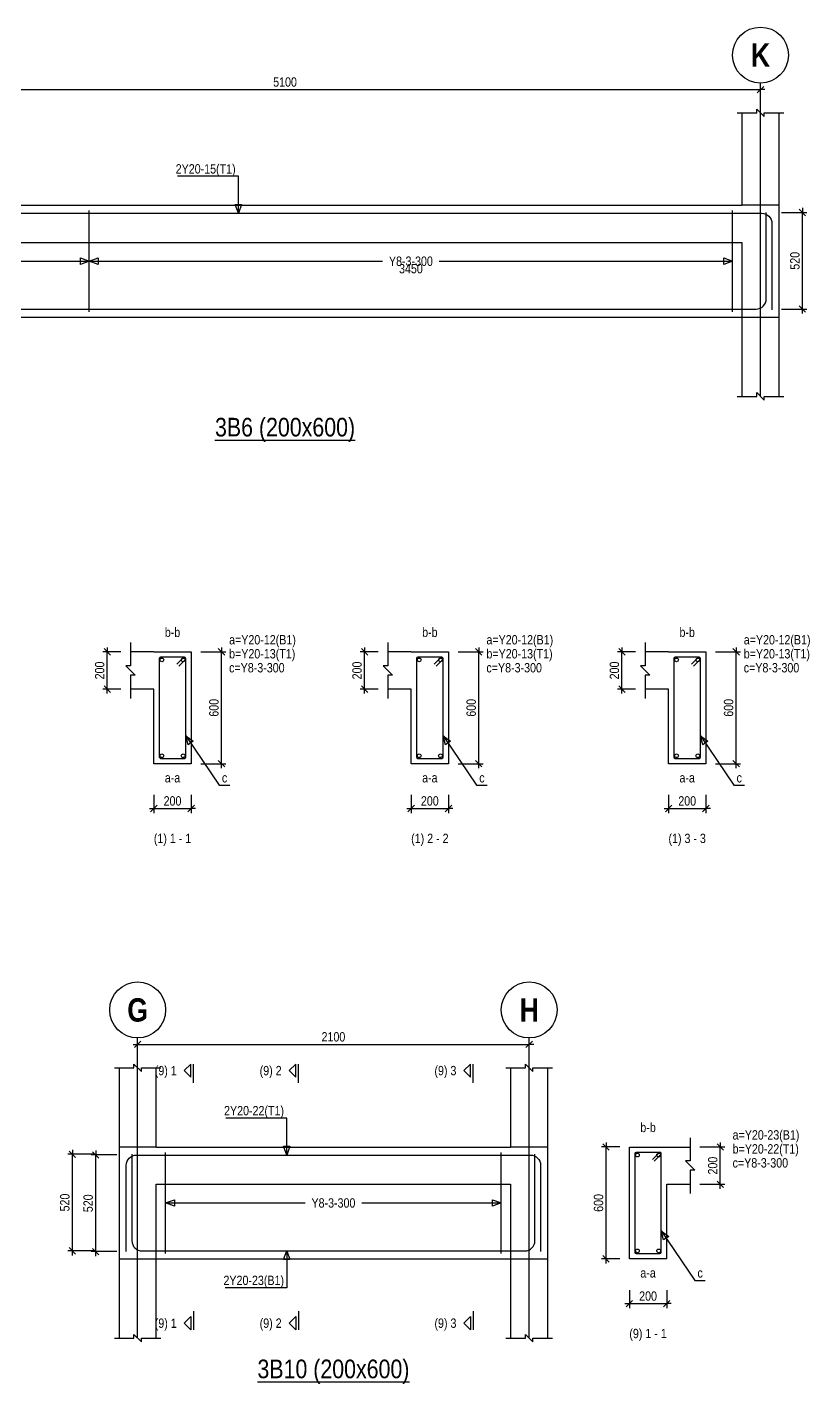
# Model space of a CAD drawing. Extents: x 0 to 206258, y -403073 to 0.
# Drawn here: x 26274 to 34670, y -236164 to -221614 of the extents above; entities that cross this region are included whole.
import ezdxf
from ezdxf.enums import TextEntityAlignment as Align
from ezdxf.lldxf.tags import DXFTag

# ---------------------------------------------------------------- set-up
doc = ezdxf.new("R2010")
doc.units = 0
doc.header["$LTSCALE"] = 1000
for name, color, linetype in [('Axis Circle(Dir 2)', 150, 'Continuous'), ('Axis Label(Dir 1)', 7, 'Continuous'), ('Axis Line(Dir 2)', 150, 'CENTER2'), ('Break Line', 5, 'Continuous'), ('Dimension Line', 5, 'Continuous'), ('Dimension Text', 5, 'Continuous'), ('Front Elevation Line', 40, 'Continuous'), ('Leader Line', 5, 'Continuous'), ('Link Line', 3, 'Continuous'), ('Rebar Label', 6, 'Continuous'), ('Rebar Line', 7, 'Continuous'), ('Section Label', 1, 'Continuous'), ('Section Line', 1, 'Continuous'), ('Top Rebar Label', 6, 'Continuous'), ('Top Rebar Line', 7, 'Continuous')]:
    doc.layers.add(name, color=color, linetype=linetype)
for name, color, linetype, true_color in [('Back Elevation Line', 191, 'HIDDEN2', 0xd4aaff), ('Beam Label(D)', 94, 'Continuous', 0x008100), ('Beam Line(D)', 112, 'Continuous', 0x00bd5e), ('Link Label', 94, 'Continuous', 0x008100)]:
    doc.layers.add(name, color=color, linetype=linetype, true_color=true_color)
doc.styles.add('Axis Label(Dir 1)', font='ARIALNB.TTF', dxfattribs={"height": 250})
doc.styles.add('Beam Label(D)', font='ARIALN.TTF', dxfattribs={"height": 200})
doc.styles.add('Dimension Text', font='ARIALN.TTF', dxfattribs={"height": 100})
doc.styles.add('Link Label', font='ARIALN.TTF', dxfattribs={"height": 100})
doc.styles.add('Rebar Label', font='ARIALN.TTF', dxfattribs={"height": 100})
doc.styles.add('Section Label', font='ARIALN.TTF', dxfattribs={"height": 100})
doc.styles.add('Top Rebar Label', font='ARIALN.TTF', dxfattribs={"height": 100})
tags = doc.linetypes.add('CENTER2', pattern=[1.125, 0.75, -0.125, 0.125, -0.125]).pattern_tags.tags
tags[10:11] = [DXFTag(74, 4), DXFTag(75, 0), DXFTag(340, '0'), DXFTag(46, 0.0), DXFTag(50, 0.0), DXFTag(44, 0.0), DXFTag(45, 0.0)]
tags[8:9] = [DXFTag(74, 4), DXFTag(75, 0), DXFTag(340, '0'), DXFTag(46, 0.0), DXFTag(50, 0.0), DXFTag(44, 0.0), DXFTag(45, 0.0)]
tags[6:7] = [DXFTag(74, 4), DXFTag(75, 0), DXFTag(340, '0'), DXFTag(46, 0.0), DXFTag(50, 0.0), DXFTag(44, 0.0), DXFTag(45, 0.0)]
tags[4:5] = [DXFTag(74, 4), DXFTag(75, 0), DXFTag(340, '0'), DXFTag(46, 0.0), DXFTag(50, 0.0), DXFTag(44, 0.0), DXFTag(45, 0.0)]
tags = doc.linetypes.add('HIDDEN2', pattern=[0.1875, 0.125, -0.0625]).pattern_tags.tags
tags[6:7] = [DXFTag(74, 4), DXFTag(75, 0), DXFTag(340, '0'), DXFTag(46, 0.0), DXFTag(50, 0.0), DXFTag(44, 0.0), DXFTag(45, 0.0)]
tags[4:5] = [DXFTag(74, 4), DXFTag(75, 0), DXFTag(340, '0'), DXFTag(46, 0.0), DXFTag(50, 0.0), DXFTag(44, 0.0), DXFTag(45, 0.0)]
doc.dimstyles.new('BEAM', dxfattribs={"dimtxt": 100, "dimasz": 30, "dimexe": 48.3, "dimexo": 103.5, "dimgap": 30, "dimtad": 1, "dimtoh": 1, "dimdec": 1, "dimlfac": 0.5, "dimdsep": 46, "dimtxsty": 'Dimension Text', "dimblk": 'PCDIM_TICK', "dimcen": 0.09, "dimclrd": 5, "dimclre": 5, "dimclrt": 5, "dimadec": 1, "dimazin": 0, "dimtp": 1, "dimtm": 1, "dimtfac": 1, "dimtdec": 4, "dimtofl": 0, "dimtmove": 0, "dimatfit": 3, "dimfxl": 1, "dimtolj": 1, "dimtzin": 0, "dimarcsym": 0})

# ---------------------------------------------------------------- blocks, each defined once
blk = doc.blocks.new('PCDIM_TICK')
at = {"layer": 'Dimension Line', "color": 0, "transparency": 33554687}
for p, q in [((1.15, 1.15), (-1.15, -1.15)), ((1.61, 0), (0, 0))]:
    blk.add_line(p, q, dxfattribs=at)
blk = doc.blocks.new('*U3005')
at = {"layer": 'Dimension Line', "color": 5, "true_color": 0x0000ff, "transparency": 16777216}
for p, q in [((34366, -223602), (34638, -223602)), ((34590, -224638), (34590, -223602)), ((34366, -224638), (34638, -224638))]:
    blk.add_line(p, q, dxfattribs=at)
at = {"layer": 'Dimension Line', "color": 5, "true_color": 0x0000ff, "transparency": 16777216, "xscale": 30, "yscale": 30}
for p, rotation in [((34590, -223602), 89.99999999999447), ((34590, -224638), 269.9999999999834)]:
    blk.add_blockref('PCDIM_TICK', p, dxfattribs=dict(at, rotation=rotation))
at = {"layer": 'Dimension Line', "color": 5, "true_color": 0x0000ff, "transparency": 16777216, "insert": (34560, -224120), "char_height": 100, "width": 181.5, "attachment_point": 8, "rotation": 90, "style": 'Dimension Text'}
blk.add_mtext('520', dxfattribs=at)
blk = doc.blocks.new('*U3006')
at = {"layer": 'Dimension Line', "color": 5, "true_color": 0x0000ff, "transparency": 16777216}
for p, q in [((23940, -222431), (23940, -222236)), ((23940, -222284), (34140, -222284)), ((34140, -222431), (34140, -222236))]:
    blk.add_line(p, q, dxfattribs=at)
at = {"layer": 'Dimension Line', "color": 5, "true_color": 0x0000ff, "transparency": 16777216, "xscale": 30, "yscale": 30, "rotation": 180.0000000000004}
blk.add_blockref('PCDIM_TICK', (23940, -222284), dxfattribs=at)
at = {"layer": 'Dimension Line', "color": 5, "true_color": 0x0000ff, "transparency": 16777216, "xscale": 30, "yscale": 30}
blk.add_blockref('PCDIM_TICK', (34140, -222284), dxfattribs=at)
at = {"layer": 'Dimension Line', "color": 5, "true_color": 0x0000ff, "transparency": 16777216, "insert": (29040, -222254), "char_height": 100, "width": 245.98, "attachment_point": 8, "style": 'Dimension Text'}
blk.add_mtext('5100', dxfattribs=at)
blk = doc.blocks.new('*U3040')
at = {"layer": 'Dimension Line', "color": 5, "true_color": 0x0000ff, "transparency": 16777216}
for p, q in [((28137, -228314), (28406, -228314)), ((28358, -229514), (28358, -228314)), ((28137, -229514), (28406, -229514))]:
    blk.add_line(p, q, dxfattribs=at)
at = {"layer": 'Dimension Line', "color": 5, "true_color": 0x0000ff, "transparency": 16777216, "xscale": 30, "yscale": 30}
for p, rotation in [((28358, -228314), 89.99999999999447), ((28358, -229514), 269.9999999999834)]:
    blk.add_blockref('PCDIM_TICK', p, dxfattribs=dict(at, rotation=rotation))
at = {"layer": 'Dimension Line', "color": 5, "true_color": 0x0000ff, "transparency": 16777216, "insert": (28328, -228914), "char_height": 100, "width": 181.97, "attachment_point": 8, "rotation": 90, "style": 'Dimension Text'}
blk.add_mtext('600', dxfattribs=at)
blk = doc.blocks.new('*U3041')
at = {"layer": 'Dimension Line', "color": 5, "true_color": 0x0000ff, "transparency": 16777216}
for p, q in [((27280, -228314), (27085, -228314)), ((27133, -228714), (27133, -228314)), ((27280, -228714), (27085, -228714))]:
    blk.add_line(p, q, dxfattribs=at)
at = {"layer": 'Dimension Line', "color": 5, "true_color": 0x0000ff, "transparency": 16777216, "xscale": 30, "yscale": 30}
for p, rotation in [((27133, -228314), 89.99999999999447), ((27133, -228714), 269.9999999999834)]:
    blk.add_blockref('PCDIM_TICK', p, dxfattribs=dict(at, rotation=rotation))
at = {"layer": 'Dimension Line', "color": 5, "true_color": 0x0000ff, "transparency": 16777216, "insert": (27103, -228514), "char_height": 100, "width": 182.77, "attachment_point": 8, "rotation": 90, "style": 'Dimension Text'}
blk.add_mtext('200', dxfattribs=at)
blk = doc.blocks.new('*U3042')
at = {"layer": 'Dimension Line', "color": 5, "true_color": 0x0000ff, "transparency": 16777216}
for p, q in [((27633, -229848), (27633, -230043)), ((28033, -229848), (28033, -230043)), ((27633, -229994), (28033, -229994))]:
    blk.add_line(p, q, dxfattribs=at)
at = {"layer": 'Dimension Line', "color": 5, "true_color": 0x0000ff, "transparency": 16777216, "xscale": 30, "yscale": 30, "rotation": 180.0000000000004}
blk.add_blockref('PCDIM_TICK', (27633, -229994), dxfattribs=at)
at = {"layer": 'Dimension Line', "color": 5, "true_color": 0x0000ff, "transparency": 16777216, "xscale": 30, "yscale": 30}
blk.add_blockref('PCDIM_TICK', (28033, -229994), dxfattribs=at)
at = {"layer": 'Dimension Line', "color": 5, "true_color": 0x0000ff, "transparency": 16777216, "insert": (27833, -229964), "char_height": 100, "width": 182.77, "attachment_point": 8, "style": 'Dimension Text'}
blk.add_mtext('200', dxfattribs=at)
blk = doc.blocks.new('*U3043')
at = {"layer": 'Dimension Line', "color": 5, "true_color": 0x0000ff, "transparency": 16777216}
for p, q in [((30897, -228314), (31167, -228314)), ((31118, -229514), (31118, -228314)), ((30897, -229514), (31167, -229514))]:
    blk.add_line(p, q, dxfattribs=at)
at = {"layer": 'Dimension Line', "color": 5, "true_color": 0x0000ff, "transparency": 16777216, "xscale": 30, "yscale": 30}
for p, rotation in [((31118, -228314), 89.99999999999447), ((31118, -229514), 269.9999999999834)]:
    blk.add_blockref('PCDIM_TICK', p, dxfattribs=dict(at, rotation=rotation))
at = {"layer": 'Dimension Line', "color": 5, "true_color": 0x0000ff, "transparency": 16777216, "insert": (31088, -228914), "char_height": 100, "width": 181.97, "attachment_point": 8, "rotation": 90, "style": 'Dimension Text'}
blk.add_mtext('600', dxfattribs=at)
blk = doc.blocks.new('*U3044')
at = {"layer": 'Dimension Line', "color": 5, "true_color": 0x0000ff, "transparency": 16777216}
for p, q in [((30040, -228314), (29845, -228314)), ((29893, -228714), (29893, -228314)), ((30040, -228714), (29845, -228714))]:
    blk.add_line(p, q, dxfattribs=at)
at = {"layer": 'Dimension Line', "color": 5, "true_color": 0x0000ff, "transparency": 16777216, "xscale": 30, "yscale": 30}
for p, rotation in [((29893, -228314), 89.99999999999447), ((29893, -228714), 269.9999999999834)]:
    blk.add_blockref('PCDIM_TICK', p, dxfattribs=dict(at, rotation=rotation))
at = {"layer": 'Dimension Line', "color": 5, "true_color": 0x0000ff, "transparency": 16777216, "insert": (29863, -228514), "char_height": 100, "width": 182.77, "attachment_point": 8, "rotation": 90, "style": 'Dimension Text'}
blk.add_mtext('200', dxfattribs=at)
blk = doc.blocks.new('*U3045')
at = {"layer": 'Dimension Line', "color": 5, "true_color": 0x0000ff, "transparency": 16777216}
for p, q in [((30393, -229848), (30393, -230043)), ((30793, -229848), (30793, -230043)), ((30393, -229994), (30793, -229994))]:
    blk.add_line(p, q, dxfattribs=at)
at = {"layer": 'Dimension Line', "color": 5, "true_color": 0x0000ff, "transparency": 16777216, "xscale": 30, "yscale": 30, "rotation": 180.0000000000004}
blk.add_blockref('PCDIM_TICK', (30393, -229994), dxfattribs=at)
at = {"layer": 'Dimension Line', "color": 5, "true_color": 0x0000ff, "transparency": 16777216, "xscale": 30, "yscale": 30}
blk.add_blockref('PCDIM_TICK', (30793, -229994), dxfattribs=at)
at = {"layer": 'Dimension Line', "color": 5, "true_color": 0x0000ff, "transparency": 16777216, "insert": (30593, -229964), "char_height": 100, "width": 182.77, "attachment_point": 8, "style": 'Dimension Text'}
blk.add_mtext('200', dxfattribs=at)
blk = doc.blocks.new('*U3046')
at = {"layer": 'Dimension Line', "color": 5, "true_color": 0x0000ff, "transparency": 16777216}
for p, q in [((33657, -228314), (33927, -228314)), ((33879, -229514), (33879, -228314)), ((33657, -229514), (33927, -229514))]:
    blk.add_line(p, q, dxfattribs=at)
at = {"layer": 'Dimension Line', "color": 5, "true_color": 0x0000ff, "transparency": 16777216, "xscale": 30, "yscale": 30}
for p, rotation in [((33879, -228314), 89.99999999999447), ((33879, -229514), 269.9999999999834)]:
    blk.add_blockref('PCDIM_TICK', p, dxfattribs=dict(at, rotation=rotation))
at = {"layer": 'Dimension Line', "color": 5, "true_color": 0x0000ff, "transparency": 16777216, "insert": (33849, -228914), "char_height": 100, "width": 181.97, "attachment_point": 8, "rotation": 90, "style": 'Dimension Text'}
blk.add_mtext('600', dxfattribs=at)
blk = doc.blocks.new('*U3047')
at = {"layer": 'Dimension Line', "color": 5, "true_color": 0x0000ff, "transparency": 16777216}
for p, q in [((32800, -228314), (32605, -228314)), ((32654, -228714), (32654, -228314)), ((32800, -228714), (32605, -228714))]:
    blk.add_line(p, q, dxfattribs=at)
at = {"layer": 'Dimension Line', "color": 5, "true_color": 0x0000ff, "transparency": 16777216, "xscale": 30, "yscale": 30}
for p, rotation in [((32654, -228314), 89.99999999999447), ((32654, -228714), 269.9999999999834)]:
    blk.add_blockref('PCDIM_TICK', p, dxfattribs=dict(at, rotation=rotation))
at = {"layer": 'Dimension Line', "color": 5, "true_color": 0x0000ff, "transparency": 16777216, "insert": (32624, -228514), "char_height": 100, "width": 182.77, "attachment_point": 8, "rotation": 90, "style": 'Dimension Text'}
blk.add_mtext('200', dxfattribs=at)
blk = doc.blocks.new('*U3048')
at = {"layer": 'Dimension Line', "color": 5, "true_color": 0x0000ff, "transparency": 16777216}
for p, q in [((33154, -229848), (33154, -230043)), ((33554, -229848), (33554, -230043)), ((33154, -229994), (33554, -229994))]:
    blk.add_line(p, q, dxfattribs=at)
at = {"layer": 'Dimension Line', "color": 5, "true_color": 0x0000ff, "transparency": 16777216, "xscale": 30, "yscale": 30, "rotation": 180.0000000000004}
blk.add_blockref('PCDIM_TICK', (33154, -229994), dxfattribs=at)
at = {"layer": 'Dimension Line', "color": 5, "true_color": 0x0000ff, "transparency": 16777216, "xscale": 30, "yscale": 30}
blk.add_blockref('PCDIM_TICK', (33554, -229994), dxfattribs=at)
at = {"layer": 'Dimension Line', "color": 5, "true_color": 0x0000ff, "transparency": 16777216, "insert": (33354, -229964), "char_height": 100, "width": 182.77, "attachment_point": 8, "style": 'Dimension Text'}
blk.add_mtext('200', dxfattribs=at)
blk = doc.blocks.new('*U3088')
at = {"layer": 'Dimension Line', "color": 5, "true_color": 0x0000ff, "transparency": 16777216}
for p, q in [((27234, -233710), (26961, -233710)), ((27009, -234746), (27009, -233710)), ((27234, -234746), (26961, -234746))]:
    blk.add_line(p, q, dxfattribs=at)
at = {"layer": 'Dimension Line', "color": 5, "true_color": 0x0000ff, "transparency": 16777216, "xscale": 30, "yscale": 30}
for p, rotation in [((27009, -233710), 89.99999999999447), ((27009, -234746), 269.9999999999834)]:
    blk.add_blockref('PCDIM_TICK', p, dxfattribs=dict(at, rotation=rotation))
at = {"layer": 'Dimension Line', "color": 5, "true_color": 0x0000ff, "transparency": 16777216, "insert": (26979, -234228), "char_height": 100, "width": 181.5, "attachment_point": 8, "rotation": 90, "style": 'Dimension Text'}
blk.add_mtext('520', dxfattribs=at)
blk = doc.blocks.new('*U3089')
at = {"layer": 'Dimension Line', "color": 5, "true_color": 0x0000ff, "transparency": 16777216}
for p, q in [((26984, -233702), (26711, -233702)), ((26759, -234738), (26759, -233702)), ((26984, -234738), (26711, -234738))]:
    blk.add_line(p, q, dxfattribs=at)
at = {"layer": 'Dimension Line', "color": 5, "true_color": 0x0000ff, "transparency": 16777216, "xscale": 30, "yscale": 30}
for p, rotation in [((26759, -233702), 89.99999999999447), ((26759, -234738), 269.9999999999834)]:
    blk.add_blockref('PCDIM_TICK', p, dxfattribs=dict(at, rotation=rotation))
at = {"layer": 'Dimension Line', "color": 5, "true_color": 0x0000ff, "transparency": 16777216, "insert": (26729, -234220), "char_height": 100, "width": 181.5, "attachment_point": 8, "rotation": 90, "style": 'Dimension Text'}
blk.add_mtext('520', dxfattribs=at)
blk = doc.blocks.new('*U3090')
at = {"layer": 'Dimension Line', "color": 5, "true_color": 0x0000ff, "transparency": 16777216}
for p, q in [((27459, -232671), (27459, -232476)), ((31659, -232671), (31659, -232476)), ((27459, -232524), (31659, -232524))]:
    blk.add_line(p, q, dxfattribs=at)
at = {"layer": 'Dimension Line', "color": 5, "true_color": 0x0000ff, "transparency": 16777216, "xscale": 30, "yscale": 30, "rotation": 180.0000000000004}
blk.add_blockref('PCDIM_TICK', (27459, -232524), dxfattribs=at)
at = {"layer": 'Dimension Line', "color": 5, "true_color": 0x0000ff, "transparency": 16777216, "xscale": 30, "yscale": 30}
blk.add_blockref('PCDIM_TICK', (31659, -232524), dxfattribs=at)
at = {"layer": 'Dimension Line', "color": 5, "true_color": 0x0000ff, "transparency": 16777216, "insert": (29559, -232494), "char_height": 100, "width": 247.25, "attachment_point": 8, "style": 'Dimension Text'}
blk.add_mtext('2100', dxfattribs=at)
blk = doc.blocks.new('*U3091')
at = {"layer": 'Dimension Line', "color": 5, "true_color": 0x0000ff, "transparency": 16777216}
for p, q in [((33488, -233624), (33757, -233624)), ((33709, -234024), (33709, -233624)), ((33488, -234024), (33757, -234024))]:
    blk.add_line(p, q, dxfattribs=at)
at = {"layer": 'Dimension Line', "color": 5, "true_color": 0x0000ff, "transparency": 16777216, "xscale": 30, "yscale": 30}
for p, rotation in [((33709, -233624), 89.99999999999447), ((33709, -234024), 269.9999999999834)]:
    blk.add_blockref('PCDIM_TICK', p, dxfattribs=dict(at, rotation=rotation))
at = {"layer": 'Dimension Line', "color": 5, "true_color": 0x0000ff, "transparency": 16777216, "insert": (33679, -233824), "char_height": 100, "width": 182.77, "attachment_point": 8, "rotation": 90, "style": 'Dimension Text'}
blk.add_mtext('200', dxfattribs=at)
blk = doc.blocks.new('*U3092')
at = {"layer": 'Dimension Line', "color": 5, "true_color": 0x0000ff, "transparency": 16777216}
for p, q in [((32631, -233624), (32436, -233624)), ((32484, -234824), (32484, -233624)), ((32631, -234824), (32436, -234824))]:
    blk.add_line(p, q, dxfattribs=at)
at = {"layer": 'Dimension Line', "color": 5, "true_color": 0x0000ff, "transparency": 16777216, "xscale": 30, "yscale": 30}
for p, rotation in [((32484, -233624), 89.99999999999447), ((32484, -234824), 269.9999999999834)]:
    blk.add_blockref('PCDIM_TICK', p, dxfattribs=dict(at, rotation=rotation))
at = {"layer": 'Dimension Line', "color": 5, "true_color": 0x0000ff, "transparency": 16777216, "insert": (32454, -234224), "char_height": 100, "width": 181.97, "attachment_point": 8, "rotation": 90, "style": 'Dimension Text'}
blk.add_mtext('600', dxfattribs=at)
blk = doc.blocks.new('*U3093')
at = {"layer": 'Dimension Line', "color": 5, "true_color": 0x0000ff, "transparency": 16777216}
for p, q in [((32734, -235158), (32734, -235353)), ((33134, -235158), (33134, -235353)), ((32734, -235304), (33134, -235304))]:
    blk.add_line(p, q, dxfattribs=at)
at = {"layer": 'Dimension Line', "color": 5, "true_color": 0x0000ff, "transparency": 16777216, "xscale": 30, "yscale": 30, "rotation": 180.0000000000004}
blk.add_blockref('PCDIM_TICK', (32734, -235304), dxfattribs=at)
at = {"layer": 'Dimension Line', "color": 5, "true_color": 0x0000ff, "transparency": 16777216, "xscale": 30, "yscale": 30}
blk.add_blockref('PCDIM_TICK', (33134, -235304), dxfattribs=at)
at = {"layer": 'Dimension Line', "color": 5, "true_color": 0x0000ff, "transparency": 16777216, "insert": (32934, -235274), "char_height": 100, "width": 182.77, "attachment_point": 8, "style": 'Dimension Text'}
blk.add_mtext('200', dxfattribs=at)

msp = doc.modelspace()

# ---------------------------------------------------------------- linework, layer by layer
at = {"layer": 'Axis Circle(Dir 2)', "transparency": 33554687}
for centre in [(34140.146, -221914.284), (27459.055, -232154.284), (31659.055, -232154.284)]:
    msp.add_circle(centre, 300, dxfattribs=at)
at = {"layer": 'Axis Line(Dir 2)', "transparency": 33554687}
for points in [[(34140.146, -225574.284), (34140.146, -222214.284)], [(27459.055, -235674.284), (27459.055, -232454.284)], [(31659.055, -235674.284), (31659.055, -232454.284)]]:
    msp.add_lwpolyline(points, dxfattribs=at)
at = {"layer": 'Back Elevation Line', "transparency": 33554687}
for points in [[(27659.055, -233624.284), (27259.055, -233624.284)], [(27259.055, -233624.284), (27259.055, -234824.284)], [(27659.055, -233624.284), (31459.055, -233624.284)], [(31859.055, -233624.284), (31459.055, -233624.284)], [(31859.055, -234824.284), (31859.055, -233624.284)], [(27659.055, -234824.284), (27659.055, -234024.284)], [(27659.055, -234024.284), (31459.055, -234024.284)], [(31459.055, -234024.284), (31459.055, -234824.284)], [(27259.055, -234824.284), (27659.055, -234824.284)], [(31459.055, -234824.284), (31859.055, -234824.284)]]:
    msp.add_lwpolyline(points, dxfattribs=at)
at = {"layer": 'Beam Line(D)', "transparency": 33554687}
for points in [[(33940.146, -222534.284), (33940.146, -223524.284)], [(34340.146, -223524.284), (34340.146, -222534.284)], [(24140.146, -223524.284), (33940.146, -223524.284)], [(34340.146, -225574.284), (34340.146, -223524.284)], [(24140.146, -224724.284), (33940.146, -224724.284)], [(33940.146, -224724.284), (33940.146, -225574.284)], [(27633.145, -228314.284), (28033.145, -228314.284), (28033.145, -229514.284), (27633.145, -229514.284), (27633.145, -228714.284), (27383.145, -228714.284)], [(27633.145, -228314.284), (27383.145, -228314.284)], [(27633.145, -228314.284), (27633.145, -228314.284)], [(30393.384, -228314.284), (30793.384, -228314.284), (30793.384, -229514.284), (30393.384, -229514.284), (30393.384, -228714.284), (30143.384, -228714.284)], [(30393.384, -228314.284), (30143.384, -228314.284)], [(30393.384, -228314.284), (30393.384, -228314.284)], [(33153.623, -228314.284), (33553.623, -228314.284), (33553.623, -229514.284), (33153.623, -229514.284), (33153.623, -228714.284), (32903.623, -228714.284)], [(33153.623, -228314.284), (32903.623, -228314.284)], [(33153.623, -228314.284), (33153.623, -228314.284)], [(27259.055, -232774.284), (27259.055, -233624.284)], [(27659.055, -233624.284), (27659.055, -232774.284)], [(31459.055, -232774.284), (31459.055, -233624.284)], [(31859.055, -233624.284), (31859.055, -232774.284)], [(27259.055, -233624.284), (27259.055, -235674.284)], [(27659.055, -233624.284), (31459.055, -233624.284)], [(31859.055, -235674.284), (31859.055, -233624.284)], [(32734.055, -233624.284), (33134.055, -233624.284)], [(33134.055, -234824.284), (32734.055, -234824.284), (32734.055, -233624.284)], [(33134.055, -233624.284), (33134.055, -233624.284)], [(33134.055, -233624.284), (33384.055, -233624.284)], [(33134.055, -234824.284), (33134.055, -234024.284), (33384.055, -234024.284)], [(27659.055, -235674.284), (27659.055, -234824.284)], [(27659.055, -234824.284), (31459.055, -234824.284)], [(31459.055, -234824.284), (31459.055, -235674.284)]]:
    msp.add_lwpolyline(points, dxfattribs=at)
at = {"layer": 'Break Line', "transparency": 33554687}
for points in [[(33890.146, -222534.284), (34100.146, -222534.284), (34100.146, -222494.284), (34180.146, -222574.284), (34180.146, -222534.284), (34390.146, -222534.284)], [(33890.146, -225574.284), (34100.146, -225574.284), (34100.146, -225534.284), (34180.146, -225614.284), (34180.146, -225574.284), (34390.146, -225574.284)], [(27383.145, -228214.284), (27383.145, -228464.284), (27333.145, -228464.284), (27433.145, -228564.284), (27383.145, -228564.284), (27383.145, -228814.284)], [(30143.384, -228214.284), (30143.384, -228464.284), (30093.384, -228464.284), (30193.384, -228564.284), (30143.384, -228564.284), (30143.384, -228814.284)], [(32903.623, -228214.284), (32903.623, -228464.284), (32853.623, -228464.284), (32953.623, -228564.284), (32903.623, -228564.284), (32903.623, -228814.284)], [(27209.055, -232774.284), (27419.055, -232774.284), (27419.055, -232734.284), (27499.055, -232814.284), (27499.055, -232774.284), (27709.055, -232774.284)], [(31409.055, -232774.284), (31619.055, -232774.284), (31619.055, -232734.284), (31699.055, -232814.284), (31699.055, -232774.284), (31909.055, -232774.284)], [(33384.055, -233524.284), (33384.055, -233774.284), (33334.055, -233774.284), (33434.055, -233874.284), (33384.055, -233874.284), (33384.055, -234124.284)], [(27209.055, -235674.284), (27419.055, -235674.284), (27419.055, -235634.284), (27499.055, -235714.284), (27499.055, -235674.284), (27709.055, -235674.284)], [(31409.055, -235674.284), (31619.055, -235674.284), (31619.055, -235634.284), (31699.055, -235714.284), (31699.055, -235674.284), (31909.055, -235674.284)]]:
    msp.add_lwpolyline(points, dxfattribs=at)
at = {"layer": 'Front Elevation Line', "transparency": 33554687}
for points in [[(13540.146, -223524.284), (33940.146, -223524.284)], [(34340.146, -223524.284), (33940.146, -223524.284)], [(34340.146, -224724.284), (34340.146, -223524.284)], [(13540.146, -223924.284), (33940.146, -223924.284)], [(33940.146, -223924.284), (33940.146, -224724.284)], [(33940.146, -224724.284), (34340.146, -224724.284)]]:
    msp.add_lwpolyline(points, dxfattribs=at)
at = {"layer": 'Leader Line', "transparency": 33554687}
for points in [[(28540.146, -223610.284), (28540.146, -223214.284), (27885.154, -223214.284)], [(28505.944, -223516.314), (28574.348, -223516.314), (28540.146, -223610.284), (28505.944, -223516.314)], [(25894.79, -224124.284), (26940.146, -224124.284), (26846.177, -224158.486), (26846.177, -224090.082), (26940.146, -224124.284)], [(26940.146, -224124.284), (27034.115, -224090.082), (27034.115, -224158.486), (26940.146, -224124.284), (30085.502, -224124.284)], [(30694.79, -224124.284), (33840.146, -224124.284), (33746.176, -224158.486), (33746.176, -224090.082), (33840.146, -224124.284)], [(28056.085, -229273.008), (27999.401, -229311.297), (27975.145, -229214.283), (28056.085, -229273.008)], [(27975.145, -229214.283), (28333.145, -229744.284), (28446.275, -229744.284)], [(30816.325, -229273.009), (30759.641, -229311.297), (30735.384, -229214.284), (30816.325, -229273.009)], [(30735.384, -229214.284), (31093.384, -229744.284), (31206.513, -229744.284)], [(33576.563, -229273.008), (33519.879, -229311.297), (33495.622, -229214.283), (33576.563, -229273.008)], [(33495.622, -229214.283), (33853.623, -229744.284), (33966.752, -229744.284)], [(29059.055, -233710.284), (29059.055, -233314.284), (28404.064, -233314.284)], [(29024.853, -233616.314), (29093.257, -233616.314), (29059.055, -233710.284), (29024.853, -233616.314)], [(27759.055, -234224.284), (27853.024, -234190.082), (27853.024, -234258.486), (27759.055, -234224.284), (29254.411, -234224.284)], [(29863.699, -234224.284), (31359.055, -234224.284), (31265.086, -234258.486), (31265.086, -234190.082), (31359.055, -234224.284)], [(33156.996, -234583.009), (33100.312, -234621.297), (33076.055, -234524.284), (33156.996, -234583.009)], [(33076.055, -234524.284), (33434.055, -235054.284), (33547.184, -235054.284)], [(29059.055, -234738.284), (29059.055, -235134.284), (28396.381, -235134.284)], [(29093.257, -234832.253), (29024.853, -234832.253), (29059.055, -234738.284), (29093.257, -234832.253)]]:
    msp.add_lwpolyline(points, dxfattribs=at)
at = {"layer": 'Link Line', "transparency": 33554687}
for p, q in [((26940.146, -224666.284), (26940.146, -223582.284)), ((33840.146, -224666.284), (33840.146, -223582.284)), ((27759.055, -234766.284), (27759.055, -233682.284)), ((31359.055, -234766.284), (31359.055, -233682.284))]:
    msp.add_line(p, q, dxfattribs=at)
for points in [[(27900.334, -228466.894), (27971.045, -228396.183, 0.668178638), (27961.145, -228372.284), (27705.145, -228372.284, 0.414213562), (27691.145, -228386.284), (27691.145, -229442.284, 0.414213562), (27705.145, -229456.284), (27961.145, -229456.284, 0.414213562), (27975.145, -229442.284), (27975.145, -228386.284, 0.668178638), (27951.246, -228376.384), (27880.535, -228447.095)], [(30660.573, -228466.894), (30731.283, -228396.183, 0.668178638), (30721.384, -228372.284), (30465.384, -228372.284, 0.414213562), (30451.384, -228386.284), (30451.384, -229442.284, 0.414213562), (30465.384, -229456.284), (30721.384, -229456.284, 0.414213562), (30735.384, -229442.284), (30735.384, -228386.284, 0.668178638), (30711.484, -228376.384), (30640.774, -228447.095)], [(33420.811, -228466.894), (33491.522, -228396.183, 0.668178638), (33481.623, -228372.284), (33225.623, -228372.284, 0.414213562), (33211.623, -228386.284), (33211.623, -229442.284, 0.414213562), (33225.623, -229456.284), (33481.623, -229456.284, 0.414213562), (33495.623, -229442.284), (33495.623, -228386.284, 0.668178638), (33471.723, -228376.384), (33401.012, -228447.095)], [(33001.244, -233776.894), (33071.955, -233706.183, 0.668178638), (33062.055, -233682.284), (32806.055, -233682.284, 0.414213562), (32792.055, -233696.284), (32792.055, -234752.284, 0.414213562), (32806.055, -234766.284), (33062.055, -234766.284, 0.414213562), (33076.055, -234752.284), (33076.055, -233696.284, 0.668178638), (33052.156, -233686.384), (32981.445, -233757.095)]]:
    msp.add_lwpolyline(points, format="xyb", dxfattribs=at)
at = {"layer": 'Rebar Line', "transparency": 33554687}
for points in [[(13338.146, -223602.284), (13338.146, -224528.328, 0.414213562), (13448.102, -224638.284), (34092.19, -224638.284, 0.414213813), (34202.147, -224528.328), (34202.146, -223602.284)], [(27397.055, -233702.284), (27397.055, -234628.328, 0.414213562), (27507.011, -234738.284), (31611.099, -234738.284, 0.414213543), (31721.055, -234628.328), (31721.055, -233702.284)]]:
    msp.add_lwpolyline(points, format="xyb", dxfattribs=at)
for centre in [(27719.145, -228400.284), (27947.145, -228400.284), (30479.384, -228400.284), (30707.384, -228400.284), (33239.623, -228400.284), (33467.623, -228400.284), (27719.145, -229428.284), (27947.145, -229428.284), (30479.384, -229428.284), (30707.384, -229428.284), (33239.623, -229428.284), (33467.623, -229428.284), (32820.055, -233710.284), (33048.055, -233710.284), (32820.055, -234738.284), (33048.055, -234738.284)]:
    msp.add_circle(centre, 20, dxfattribs=at)
at = {"layer": 'Section Line', "transparency": 33554687}
for points in [[(28029.055, -232734.284), (27958.344, -232804.994), (28029.055, -232875.705), (28029.055, -232734.284)], [(28059.055, -232934.284), (28059.055, -232734.284)], [(29154.055, -232734.284), (29083.344, -232804.994), (29154.055, -232875.705), (29154.055, -232734.284)], [(29184.055, -232934.284), (29184.055, -232734.284)], [(31029.055, -232734.284), (30958.344, -232804.994), (31029.055, -232875.705), (31029.055, -232734.284)], [(31059.055, -232934.284), (31059.055, -232734.284)], [(28059.055, -235384.284), (28059.055, -235584.284)], [(29184.055, -235384.284), (29184.055, -235584.284)], [(31059.055, -235384.284), (31059.055, -235584.284)], [(28029.055, -235584.284), (28029.055, -235584.284), (27958.344, -235513.573), (28029.055, -235442.862), (28029.055, -235584.284)], [(29154.055, -235584.284), (29154.055, -235584.284), (29083.344, -235513.573), (29154.055, -235442.862), (29154.055, -235584.284)], [(31029.055, -235584.284), (31029.055, -235584.284), (30958.344, -235513.573), (31029.055, -235442.862), (31029.055, -235584.284)]]:
    msp.add_lwpolyline(points, dxfattribs=at)
at = {"layer": 'Top Rebar Line', "transparency": 33554687}
for points in [[(13278.146, -224646.284), (13278.146, -223720.239, -0.414213562), (13388.102, -223610.284), (34152.19, -223610.284, -0.414213562), (34262.147, -223720.239), (34262.147, -224646.284)], [(27337.055, -234746.284), (27337.055, -233820.239, -0.414213562), (27447.011, -233710.284), (31671.099, -233710.284, -0.414213562), (31781.055, -233820.239), (31781.055, -234746.284)]]:
    msp.add_lwpolyline(points, format="xyb", dxfattribs=at)

# ---------------------------------------------------------------- texts
at = {"layer": 'Axis Label(Dir 1)', "transparency": 33554687, "style": 'Axis Label(Dir 1)'}
for s, p in [('K', (34140.146, -221914.284)), ('G', (27459.055, -232154.284)), ('H', (31659.055, -232154.284))]:
    msp.add_text(s, height=250, dxfattribs=at).set_placement(p, align=Align.MIDDLE_CENTER)
at = {"layer": 'Beam Label(D)', "transparency": 33554687, "style": 'Beam Label(D)'}
for s, p in [('%%U3B6 (200x600)', (29040.146, -225804.284)), ('%%U3B10 (200x600)', (29559.055, -235904.284))]:
    msp.add_text(s, height=200, dxfattribs=at).set_placement(p, align=Align.TOP_CENTER)
at = {"layer": 'Dimension Text', "transparency": 33554687, "style": 'Dimension Text'}
msp.add_text('3450', height=100, dxfattribs=at).set_placement((30390.146, -224154.284), align=Align.TOP_CENTER)
at = {"layer": 'Link Label', "transparency": 33554687, "style": 'Link Label'}
for p in [(30390.146, -224124.284), (29559.055, -234224.284)]:
    msp.add_text('Y8-3-300', height=100, dxfattribs=at).set_placement(p, align=Align.MIDDLE_CENTER)
for s, p in [(' c=Y8-3-300', (28408.145, -228534.284)), (' c=Y8-3-300', (31168.384, -228534.284)), (' c=Y8-3-300', (33928.623, -228534.284)), ('c', (28363.145, -229714.284)), ('c', (31123.384, -229714.284)), ('c', (33883.623, -229714.284)), (' c=Y8-3-300', (33809.055, -233844.284)), ('c', (33464.055, -235024.284))]:
    msp.add_text(s, height=100, dxfattribs=at).set_placement(p)
at = {"layer": 'Rebar Label', "transparency": 33554687, "style": 'Rebar Label'}
for s, p in [('b-b', (27833.145, -228184.284)), ('b-b', (30593.384, -228184.284)), ('b-b', (33353.623, -228184.284)), ('a-a', (27833.145, -229744.284)), ('a-a', (30593.384, -229744.284)), ('a-a', (33353.623, -229744.284)), ('b-b', (32934.055, -233494.284)), ('a-a', (32934.055, -235054.284))]:
    msp.add_text(s, height=100, dxfattribs=at).set_placement(p, align=Align.BOTTOM_CENTER)
for s, p in [(' a=Y20-12(B1)', (28408.145, -228234.284)), (' a=Y20-12(B1)', (31168.384, -228234.284)), (' a=Y20-12(B1)', (33928.623, -228234.284)), (' a=Y20-23(B1)', (33809.055, -233544.284))]:
    msp.add_text(s, height=100, dxfattribs=at).set_placement(p)
msp.add_text(' 2Y20-23(B1)', height=100, dxfattribs=at).set_placement((29029.055, -235104.284), align=Align.RIGHT)
at = {"layer": 'Section Label', "transparency": 33554687, "style": 'Section Label'}
for s, p in [('(1) 1 - 1', (27833.145, -230394.284)), ('(1) 2 - 2', (30593.384, -230394.284)), ('(1) 3 - 3', (33353.623, -230394.284)), ('(9) 1 - 1', (32934.055, -235704.284))]:
    msp.add_text(s, height=100, dxfattribs=at).set_placement(p, align=Align.BOTTOM_CENTER)
for s, p in [('(9) 1', (27878.344, -232804.994)), ('(9) 2', (29003.344, -232804.994)), ('(9) 3', (30878.344, -232804.994)), ('(9) 1', (27878.344, -235513.573)), ('(9) 2', (29003.344, -235513.573)), ('(9) 3', (30878.344, -235513.573))]:
    msp.add_text(s, height=100, dxfattribs=at).set_placement(p, align=Align.MIDDLE_RIGHT)
at = {"layer": 'Top Rebar Label', "transparency": 33554687, "style": 'Top Rebar Label'}
for s, p in [(' 2Y20-15(T1)', (28510.146, -223184.284)), (' 2Y20-22(T1)', (29029.055, -233284.284))]:
    msp.add_text(s, height=100, dxfattribs=at).set_placement(p, align=Align.RIGHT)
for s, p in [(' b=Y20-13(T1)', (28408.145, -228384.284)), (' b=Y20-13(T1)', (31168.384, -228384.284)), (' b=Y20-13(T1)', (33928.623, -228384.284)), (' b=Y20-22(T1)', (33809.055, -233694.284))]:
    msp.add_text(s, height=100, dxfattribs=at).set_placement(p)

# ---------------------------------------------------------------- dimensions: what is measured, and where the dimension line sits
at = {"layer": 'Dimension Line', "transparency": 33554687}
for base, p1, p2, text, picture, middle in [((29040.146, -222284.284), (23940.146, -222534.284), (34140.146, -222534.284), '5100', '*U3006', (29040.146, -222284.284)), ((27833.145, -229994.284), (27633.145, -229744.284), (28033.145, -229744.284), '200', '*U3042', (27833.145, -229994.284)), ((30593.384, -229994.284), (30393.384, -229744.284), (30793.384, -229744.284), '200', '*U3045', (30593.384, -229994.284)), ((33353.623, -229994.284), (33153.623, -229744.284), (33553.623, -229744.284), '200', '*U3048', (33353.623, -229994.284)), ((29559.055, -232524.284), (27459.055, -232774.284), (31659.055, -232774.284), '2100', '*U3090', (29559.055, -232524.284)), ((32934.055, -235304.284), (32734.055, -235054.284), (33134.055, -235054.284), '200', '*U3093', (32934.055, -235304.284))]:
    dim = msp.add_linear_dim(base=base, p1=p1, p2=p2, text=text, dimstyle='BEAM', override={"dimscale": 1, "dimtxt": 100, "dimasz": 30, "dimexe": 48.3, "dimexo": 103.5, "dimgap": 30, "dimtad": 1, "dimtih": 0, "dimdec": 1, "dimlfac": 0.5, "dimzin": 8, "dimlunit": 2, "dimpost": '', "dimtxsty": 'Dimension Text', "dimblk": 'PCDIM_TICK', "dimse1": 0, "dimse2": 0, "dimsd2": 0, "dimclrd": 5, "dimclre": 5, "dimclrt": 5, "dimaunit": 0, "dimadec": 1, "dimazin": 0, "dimtol": 0, "dimtp": 1, "dimtm": 1, "dimtmove": 0}, dxfattribs=at)
    dim.commit()
    dim.dimension.update_dxf_attribs({"geometry": picture, "text_midpoint": middle})
for base, p1, p2, angle, text, picture, middle in [((34590.146, -224120.283), (34262.147, -224638.284), (34262.146, -223602.284), 90.0000489, '520', '*U3005', (34590.146, -224120.283)), ((27133.145, -228514.284), (27383.145, -228714.284), (27383.145, -228314.284), 90, '200', '*U3041', (27133.145, -228514.284)), ((28358.145, -228914.284), (28033.145, -229514.284), (28033.145, -228314.284), 90, '600', '*U3040', (28358.145, -228914.284)), ((29893.384, -228514.284), (30143.384, -228714.284), (30143.384, -228314.284), 90, '200', '*U3044', (29893.384, -228514.284)), ((31118.384, -228914.284), (30793.384, -229514.284), (30793.384, -228314.284), 90, '600', '*U3043', (31118.384, -228914.284)), ((32653.623, -228514.284), (32903.623, -228714.284), (32903.623, -228314.284), 90, '200', '*U3047', (32653.623, -228514.284)), ((33878.623, -228914.284), (33553.623, -229514.284), (33553.623, -228314.284), 90, '600', '*U3046', (33878.623, -228914.284)), ((26759.055, -234220.284), (27087.055, -234738.284), (27087.055, -233702.284), 90, '520', '*U3089', (26759.055, -234220.284)), ((27009.055, -234228.284), (27337.055, -234746.284), (27337.055, -233710.284), 90, '520', '*U3088', (27009.055, -234228.284)), ((32484.055, -234224.284), (32734.055, -234824.284), (32734.055, -233624.284), 90, '600', '*U3092', (32484.055, -234224.284)), ((33709.055, -233824.284), (33384.055, -234024.284), (33384.055, -233624.284), 90, '200', '*U3091', (33709.055, -233824.284))]:
    dim = msp.add_linear_dim(base=base, p1=p1, p2=p2, angle=angle, text=text, dimstyle='BEAM', override={"dimscale": 1, "dimtxt": 100, "dimasz": 30, "dimexe": 48.3, "dimexo": 103.5, "dimgap": 30, "dimtad": 1, "dimtih": 0, "dimdec": 1, "dimlfac": 0.5, "dimzin": 8, "dimlunit": 2, "dimpost": '', "dimtxsty": 'Dimension Text', "dimblk": 'PCDIM_TICK', "dimse1": 0, "dimse2": 0, "dimsd2": 0, "dimclrd": 5, "dimclre": 5, "dimclrt": 5, "dimaunit": 0, "dimadec": 1, "dimazin": 0, "dimtol": 0, "dimtp": 1, "dimtm": 1, "dimtmove": 0}, dxfattribs=at)
    dim.commit()
    dim.dimension.update_dxf_attribs({"geometry": picture, "text_midpoint": middle})

doc.saveas('drawing.dxf')
